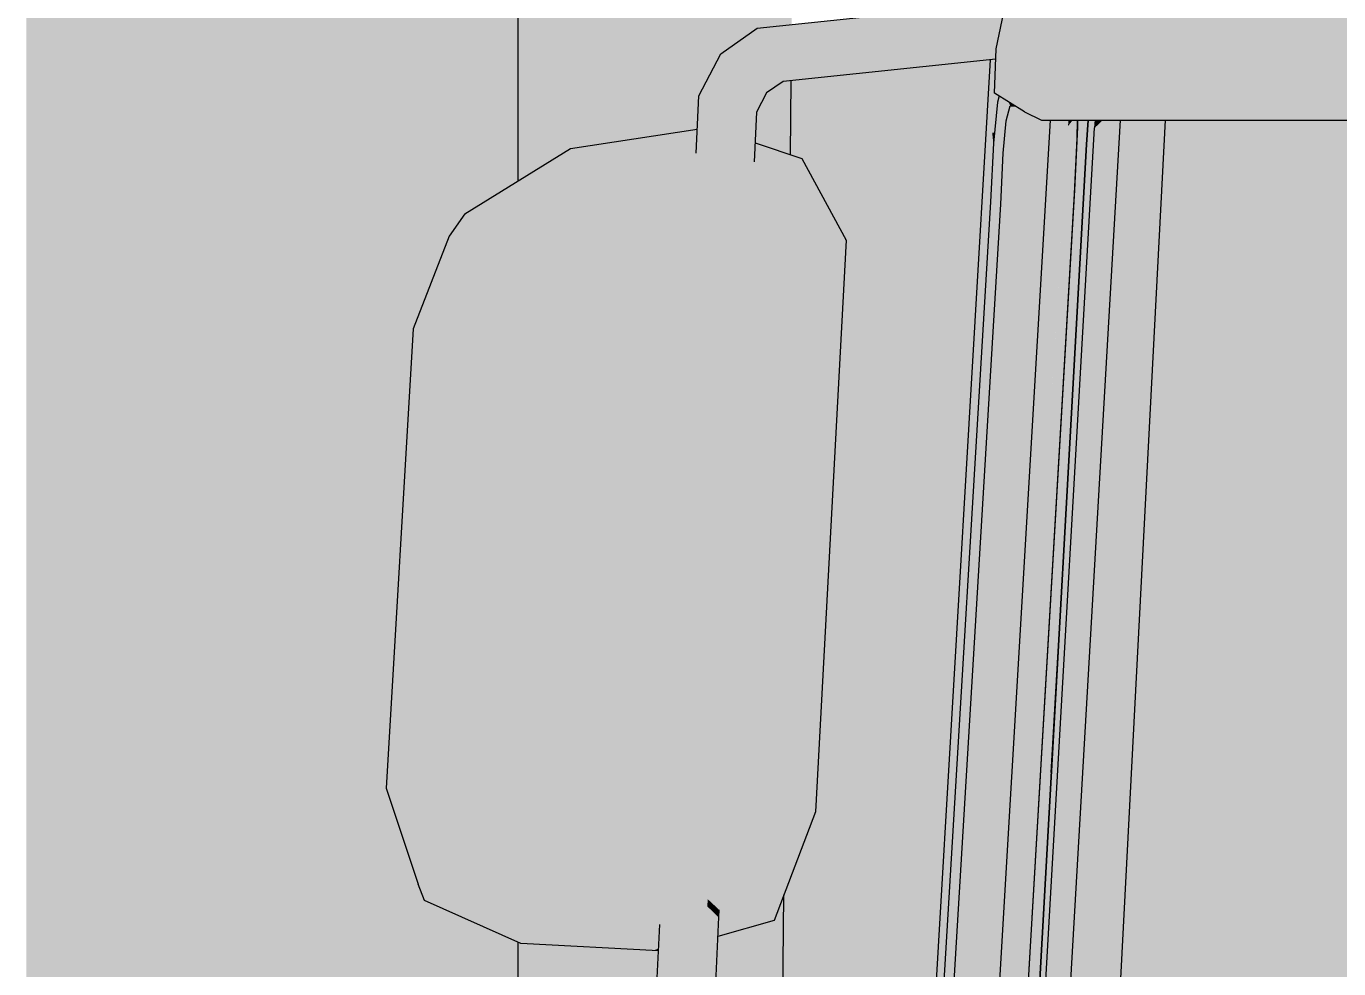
# Model space of a CAD drawing. Header units: millimetres. Extents: x 365175 to 2667127, y -330297 to -162108.
# Drawn here: x 1707989.7 to 1708373.4, y -325698.1 to -325422.6 of the extents above; entities that cross this region are included whole.
import ezdxf

# ---------------------------------------------------------------- set-up
doc = ezdxf.new("R2010")
doc.units = ezdxf.units.MM
doc.header["$MEASUREMENT"] = 0
for name, color, linetype in [('Cars', 7, 'Continuous'), ('Cotations - 1_100', 7, 'Continuous'), ('Portes ARCHICAD', 7, 'Continuous')]:
    doc.layers.add(name, color=color, linetype=linetype)
doc.styles.add('STYLE_GENERE_4', font='')
doc.styles.get('STYLE_GENERE_4').set_extended_font_data('Arial')
doc.dimstyles.new('STYLE_GENERE__3', dxfattribs={"dimtxt": 500, "dimasz": 190, "dimexe": 0.18, "dimexo": 0.0625, "dimgap": 0, "dimtad": 1, "dimlfac": 0.001, "dimzin": 0, "dimdsep": 46, "dimtxsty": 'STYLE_GENERE_4', "dimblk": 'ARROWHEAD_6', "dimblk1": 'ARROWHEAD_6', "dimblk2": 'ARROWHEAD_6', "dimcen": 0.09, "dimse1": 1, "dimse2": 1, "dimclrd": 5, "dimclre": 5, "dimclrt": 5, "dimazin": 0, "dimtfac": 1, "dimtdec": 4, "dimtmove": 0, "dimatfit": 3, "dimfxl": 0, "dimtolj": 1, "dimtzin": 0, "dimarcsym": 0})

# ---------------------------------------------------------------- blocks, each defined once
blk = doc.blocks.new('Élément de coupe_7_1', base_point=(1275690.65, -327096.82))
at = {"layer": 'Portes ARCHICAD', "linetype": 'Continuous', "lineweight": 0, "true_color": 0x000000}
for points in [[(1707989.74, -324696.82), (1707989.74, -327096.82), (1708179.75, -327096.82), (1708179.75, -326911.45), (1708173.43, -326911.45), (1708173.43, -327015.46), (1708133.43, -327015.46), (1708133.43, -325840.62), (1708110.49, -325837.51), (1708082.43, -325826.73), (1708071.18, -325802.79), (1708071.18, -325769.65), (1708079.67, -325742.83), (1708084.52, -325737.08), (1708121.21, -325721.73), (1708133.43, -325720.33), (1708133.43, -325690.33), (1708106.13, -325678.17), (1708104.28, -325673.38), (1708094.95, -325645.35), (1708102.83, -325511.08), (1708113.39, -325483.96), (1708117.99, -325477.42), (1708133.43, -325467.9), (1708133.43, -324696.82)], [(1707989.74, -325180.14), (1707989.74, -327096.82), (1708179.75, -327096.82), (1708179.75, -326911.45), (1708173.43, -326911.45), (1708173.43, -327015.46), (1708133.43, -327015.46), (1708133.43, -325840.62), (1708110.49, -325837.51), (1708082.43, -325826.73), (1708071.18, -325802.79), (1708071.18, -325769.65), (1708079.67, -325742.83), (1708084.52, -325737.08), (1708121.21, -325721.73), (1708133.43, -325720.33), (1708133.43, -325690.33), (1708106.13, -325678.17), (1708104.28, -325673.38), (1708094.95, -325645.35), (1708102.83, -325511.08), (1708113.39, -325483.96), (1708117.99, -325477.42), (1708133.43, -325467.9), (1708133.43, -325180.14)]]:
    blk.add_hatch(color=18, dxfattribs=at).paths.add_polyline_path(points)
blk = doc.blocks.new('Élément de coupe_13_1', base_point=(1275690.65, -327096.82))
at = {"layer": 'Cars', "linetype": 'Continuous', "lineweight": 0, "true_color": 0x000000}
for points in [[(1708133.43, -325467.9), (1708148.83, -325458.39), (1708185.86, -325452.69), (1708186.32, -325442.97), (1708192.74, -325430.63), (1708203.42, -325423.13), (1708213.46, -325422.09), (1708213.59, -325407.98), (1708220.76, -325402.1), (1708213.9, -325396.21), (1708230.95, -325110.09), (1708205.64, -325089.56), (1708205.64, -325030.88), (1708243.01, -325021.72), (1708243.01, -324941.66), (1708205.64, -324927.75), (1708205.64, -324859.52), (1708216.58, -324815.07), (1708239.99, -324791.86), (1708270.04, -324782.87), (1708511.67, -324833.37), (1708515.79, -324837.11), (1708527.06, -324836.58), (1708567.87, -324852.62), (1708983.41, -324842.38), (1709398.94, -324852.62), (1709439.76, -324836.58), (1709451.03, -324837.11), (1709455.15, -324833.37), (1709669.53, -324788.56), (1709813.43, -324632.97), (1708133.43, -324632.97)], [(1708331.8, -325398.98), (1708294.66, -325447.1), (1708325.16, -325446.78)], [(1708294.66, -325447.1), (1708331.8, -325398.98), (1708300.95, -325399.45)], [(1708379.7, -325446.63), (1708384.99, -325398.82), (1708325.16, -325446.78)], [(1708325.16, -325446.78), (1708384.99, -325398.82), (1708331.8, -325398.98)], [(1708281.6, -325447.64), (1708287.49, -325400.06), (1708272.8, -325442.16)], [(1708287.49, -325400.06), (1708279.27, -325400.15), (1708272.8, -325442.16)], [(1708272.8, -325442.16), (1708279.27, -325400.15), (1708273.24, -325429.25)], [(1708294.66, -325447.1), (1708300.95, -325399.45), (1708281.6, -325447.64)], [(1708281.6, -325447.64), (1708300.95, -325399.45), (1708287.49, -325400.06)], [(1708203.42, -325423.13), (1708207.6, -325424.39), (1708276.04, -325415.74), (1708276.08, -325415.56)], [(1708207.6, -325424.39), (1708275.72, -325417.29), (1708276.04, -325415.74)], [(1708207.6, -325424.39), (1708211.37, -325432.19), (1708275.44, -325418.65), (1708275.72, -325417.29)], [(1708211.37, -325432.19), (1708273.98, -325425.67), (1708275.44, -325418.65)], [(1708259.47, -325422.03), (1708257.3, -325427.41), (1708273.98, -325425.67), (1708275.44, -325418.65)], [(1708197.61, -325431.42), (1708203.42, -325423.13), (1708192.74, -325430.63)], [(1708207.6, -325424.39), (1708203.42, -325423.13), (1708197.61, -325431.42)], [(1708204.31, -325437.16), (1708207.6, -325424.39), (1708197.61, -325431.42)], [(1708211.37, -325432.19), (1708207.6, -325424.39), (1708204.31, -325437.16)], [(1708210.96, -325438.74), (1708273.7, -325427.03), (1708273.98, -325425.67), (1708211.37, -325432.19)], [(1708257.3, -325427.41), (1708255.66, -325430.4), (1708273.7, -325427.03), (1708273.98, -325425.67)], [(1708210.96, -325438.74), (1708273.14, -325432.26), (1708273.24, -325429.25), (1708273.7, -325427.03)], [(1708253.52, -325434.31), (1708273.14, -325432.26), (1708273.24, -325429.25), (1708273.7, -325427.03), (1708255.66, -325430.4)], [(1708197.61, -325431.42), (1708192.74, -325430.63), (1708186.32, -325442.97)], [(1708197.61, -325431.42), (1708186.32, -325442.97), (1708191.39, -325443.26)], [(1708191.39, -325443.26), (1708199.84, -325445.64), (1708197.61, -325431.42)], [(1708197.61, -325431.42), (1708199.84, -325445.64), (1708204.31, -325437.16)], [(1708204.31, -325437.16), (1708210.96, -325438.74), (1708211.37, -325432.19)], [(1708269.95, -325432.59), (1708215.07, -325438.31), (1708216.19, -325461.15), (1708216.46, -325461.24), (1708229.46, -325485.15), (1708223.12, -325602.5), (1708237.37, -325893.1), (1708240.04, -325891.91), (1708245.76, -325889.66), (1708246.06, -325867.52), (1708261.48, -325604.98)], [(1708269.95, -325432.59), (1708215.07, -325438.31), (1708216.19, -325461.15), (1708216.46, -325461.24), (1708229.46, -325485.15), (1708223.12, -325602.5), (1708237.37, -325893.1), (1708240.04, -325891.91), (1708245.76, -325889.66), (1708246.06, -325867.52), (1708261.48, -325604.98)], [(1708246.06, -325867.52), (1708252.18, -325788.59), (1708271.69, -325432.41), (1708271.61, -325432.42)], [(1708246.06, -325867.52), (1708252.18, -325788.59), (1708271.69, -325432.41), (1708271.61, -325432.42)], [(1708252.18, -325788.59), (1708271.12, -325473.19), (1708272.24, -325432.35), (1708271.69, -325432.41)], [(1708252.18, -325788.59), (1708271.12, -325473.19), (1708272.24, -325432.35), (1708271.69, -325432.41)], [(1708261.48, -325604.98), (1708269.69, -325465.18), (1708270.53, -325432.53), (1708269.95, -325432.59)], [(1708261.48, -325604.98), (1708269.69, -325465.18), (1708270.53, -325432.53), (1708269.95, -325432.59)], [(1708269.69, -325465.18), (1708271.61, -325432.42), (1708270.53, -325432.53)], [(1708269.69, -325465.18), (1708271.61, -325432.42), (1708270.53, -325432.53)], [(1708271.12, -325473.19), (1708272.11, -325453.76), (1708272.46, -325432.33), (1708272.24, -325432.35)], [(1708271.12, -325473.19), (1708272.11, -325453.76), (1708272.46, -325432.33), (1708272.24, -325432.35)], [(1708272.46, -325432.33), (1708272.11, -325453.76), (1708273.24, -325442.43), (1708272.8, -325442.16), (1708273.14, -325432.26)], [(1708272.46, -325432.33), (1708272.11, -325453.76), (1708273.24, -325442.43), (1708272.8, -325442.16), (1708273.14, -325432.26)], [(1708203.23, -325447.73), (1708204.31, -325437.16), (1708199.84, -325445.64)], [(1708206.15, -325442.12), (1708204.31, -325437.16), (1708203.23, -325447.73)], [(1708206.15, -325442.12), (1708210.96, -325438.74), (1708204.31, -325437.16)], [(1708202.81, -325456.71), (1708213.12, -325460.13), (1708213.31, -325438.49), (1708210.96, -325438.74), (1708206.15, -325442.12), (1708203.23, -325447.73)], [(1708213.31, -325438.49), (1708213.12, -325460.13), (1708216.19, -325461.15), (1708215.07, -325438.31)], [(1708213.31, -325438.49), (1708213.12, -325460.13), (1708216.19, -325461.15), (1708215.07, -325438.31)], [(1708185.53, -325459.74), (1708185.72, -325459.85), (1708186.32, -325442.97)], [(1708186.32, -325442.97), (1708185.72, -325459.85), (1708190.49, -325462.42), (1708191.39, -325443.26)], [(1708191.39, -325443.26), (1708190.49, -325462.42), (1708194.07, -325462.54), (1708198.65, -325463.53), (1708199.84, -325445.64)], [(1708273.24, -325442.43), (1708272.11, -325453.76), (1708272.76, -325453.76), (1708273.64, -325444.81), (1708273.99, -325443.48), (1708273.93, -325442.86)], [(1708273.24, -325442.43), (1708272.11, -325453.76), (1708272.76, -325453.76), (1708273.64, -325444.81), (1708273.99, -325443.48), (1708273.93, -325442.86)], [(1708275.31, -325459.74), (1708273.64, -325444.81), (1708272.47, -325456.75)], [(1708275.31, -325459.74), (1708273.64, -325444.81), (1708272.47, -325456.75)], [(1708273.64, -325444.81), (1708276.23, -325450.22), (1708275.45, -325443.81), (1708274.12, -325442.98)], [(1708273.64, -325444.81), (1708276.23, -325450.22), (1708275.45, -325443.81), (1708274.12, -325442.98)], [(1708273.64, -325444.81), (1708275.31, -325459.74), (1708276.23, -325450.22)], [(1708273.64, -325444.81), (1708275.31, -325459.74), (1708276.23, -325450.22)], [(1708273.93, -325442.86), (1708273.99, -325443.48), (1708274.12, -325442.98)], [(1708273.93, -325442.86), (1708273.99, -325443.48), (1708274.12, -325442.98)], [(1708276.91, -325444.72), (1708275.45, -325443.81), (1708276.23, -325450.22), (1708277.38, -325445.9)], [(1708276.91, -325444.72), (1708275.45, -325443.81), (1708276.23, -325450.22), (1708277.38, -325445.9)], [(1708276.91, -325444.72), (1708277.38, -325445.9), (1708278.81, -325445.9)], [(1708276.91, -325444.72), (1708277.38, -325445.9), (1708278.81, -325445.9)], [(1708199.84, -325445.64), (1708198.65, -325463.53), (1708199, -325463.6)], [(1708199.84, -325445.64), (1708199, -325463.6), (1708202.43, -325462.28), (1708203.23, -325447.73)], [(1708203.23, -325447.73), (1708202.43, -325462.28), (1708202.55, -325462.24)], [(1708276.06, -325474.52), (1708288.64, -325458.82), (1708289.16, -325450.07), (1708286.49, -325450.07), (1708281.6, -325447.64), (1708278.81, -325445.9), (1708277.38, -325445.9)], [(1708276.06, -325474.52), (1708288.64, -325458.82), (1708289.16, -325450.07), (1708286.49, -325450.07), (1708281.6, -325447.64), (1708278.81, -325445.9), (1708277.38, -325445.9)], [(1708276.06, -325474.52), (1708277.38, -325445.9), (1708276.23, -325450.22)], [(1708276.06, -325474.52), (1708277.38, -325445.9), (1708276.23, -325450.22)], [(1708281.6, -325447.64), (1708298.63, -325450.07), (1708294.66, -325447.1)], [(1708281.6, -325447.64), (1708298.63, -325450.07), (1708294.66, -325447.1)], [(1708286.49, -325450.07), (1708298.63, -325450.07), (1708281.6, -325447.64)], [(1708286.49, -325450.07), (1708298.63, -325450.07), (1708281.6, -325447.64)], [(1708325.16, -325446.78), (1708294.66, -325447.1), (1708327.69, -325450.07)], [(1708325.16, -325446.78), (1708294.66, -325447.1), (1708327.69, -325450.07)], [(1708294.66, -325447.1), (1708298.63, -325450.07), (1708327.69, -325450.07)], [(1708294.66, -325447.1), (1708298.63, -325450.07), (1708327.69, -325450.07)], [(1708327.69, -325450.07), (1708379.7, -325446.63), (1708325.16, -325446.78)], [(1708327.69, -325450.07), (1708379.7, -325446.63), (1708325.16, -325446.78)], [(1708379.7, -325446.63), (1708327.69, -325450.07), (1708380.98, -325450.07)], [(1708379.7, -325446.63), (1708327.69, -325450.07), (1708380.98, -325450.07)], [(1708148.83, -325458.39), (1708173.57, -325462.48), (1708185.85, -325452.9), (1708185.86, -325452.69)], [(1708178.51, -325456.58), (1708180.78, -325456.86), (1708185.85, -325452.9), (1708185.86, -325452.69), (1708179.84, -325453.62), (1708179.47, -325453.78)], [(1708265.79, -325846.67), (1708266.39, -325847.87), (1708289.87, -325450.07), (1708289.86, -325450.07)], [(1708265.79, -325846.67), (1708266.39, -325847.87), (1708289.87, -325450.07), (1708289.86, -325450.07)], [(1708265.79, -325846.67), (1708289.86, -325450.07), (1708289.16, -325450.07)], [(1708265.79, -325846.67), (1708289.86, -325450.07), (1708289.16, -325450.07)], [(1708266.39, -325847.87), (1708268.79, -325848.34), (1708270.26, -325845.44), (1708271.61, -325823.06), (1708271.97, -325817.04), (1708289.13, -325537.35), (1708289.63, -325528.88), (1708290.22, -325450.07), (1708289.87, -325450.07)], [(1708266.39, -325847.87), (1708268.79, -325848.34), (1708270.26, -325845.44), (1708271.61, -325823.06), (1708271.97, -325817.04), (1708289.13, -325537.35), (1708289.63, -325528.88), (1708290.22, -325450.07), (1708289.87, -325450.07)], [(1708276.06, -325474.52), (1708276.23, -325450.22), (1708275.31, -325459.74)], [(1708276.06, -325474.52), (1708276.23, -325450.22), (1708275.31, -325459.74)], [(1708285.65, -325818.44), (1708302.03, -325452.35), (1708280.88, -325822.15)], [(1708285.65, -325818.44), (1708302.03, -325452.35), (1708280.88, -325822.15)], [(1708285.65, -325818.44), (1708306.83, -325450.07), (1708304.46, -325450.07), (1708302.03, -325452.35)], [(1708285.65, -325818.44), (1708306.83, -325450.07), (1708304.46, -325450.07), (1708302.03, -325452.35)], [(1708285.65, -325818.44), (1708301.38, -325590.8), (1708309.49, -325450.07), (1708306.83, -325450.07)], [(1708285.65, -325818.44), (1708301.38, -325590.8), (1708309.49, -325450.07), (1708306.83, -325450.07)], [(1708313.77, -325450.07), (1708288.24, -325819.02), (1708293.41, -325823.48), (1708313.81, -325450.07)], [(1708313.77, -325450.07), (1708288.24, -325819.02), (1708293.41, -325823.48), (1708313.81, -325450.07)], [(1708309.49, -325450.07), (1708288.24, -325819.02), (1708313.77, -325450.07)], [(1708309.49, -325450.07), (1708288.24, -325819.02), (1708313.77, -325450.07)], [(1708290.22, -325450.07), (1708289.63, -325528.88), (1708292.93, -325473.19), (1708294.29, -325451.77), (1708294.37, -325450.07)], [(1708290.22, -325450.07), (1708289.63, -325528.88), (1708292.93, -325473.19), (1708294.29, -325451.77), (1708294.37, -325450.07)], [(1708292.93, -325473.19), (1708296.13, -325472.94), (1708296.21, -325471.62), (1708296.98, -325455.34), (1708297.02, -325450.07), (1708295.65, -325450.07), (1708294.29, -325451.77)], [(1708292.93, -325473.19), (1708296.13, -325472.94), (1708296.21, -325471.62), (1708296.98, -325455.34), (1708297.02, -325450.07), (1708295.65, -325450.07), (1708294.29, -325451.77)], [(1708322.58, -325450.07), (1708293.41, -325823.48), (1708303.08, -325827.94), (1708322.64, -325450.07)], [(1708313.81, -325450.07), (1708293.41, -325823.48), (1708322.58, -325450.07)], [(1708294.29, -325451.77), (1708295.65, -325450.07), (1708294.37, -325450.07)], [(1708294.29, -325451.77), (1708295.65, -325450.07), (1708294.37, -325450.07)], [(1708297.17, -325452.13), (1708296.3, -325470.51), (1708297.5, -325450.07), (1708297.3, -325450.07)], [(1708297.17, -325452.13), (1708296.3, -325470.51), (1708297.5, -325450.07), (1708297.3, -325450.07)], [(1708296.3, -325470.51), (1708299.62, -325457.14), (1708299.63, -325450.07), (1708298.63, -325450.07), (1708297.5, -325450.07)], [(1708296.3, -325470.51), (1708299.62, -325457.14), (1708299.63, -325450.07), (1708298.63, -325450.07), (1708297.5, -325450.07)], [(1708296.98, -325455.34), (1708297.03, -325455.11), (1708297.17, -325452.13), (1708297.19, -325450.07), (1708297.02, -325450.07)], [(1708296.98, -325455.34), (1708297.03, -325455.11), (1708297.17, -325452.13), (1708297.19, -325450.07), (1708297.02, -325450.07)], [(1708297.19, -325450.07), (1708297.17, -325452.13), (1708297.3, -325450.07)], [(1708297.19, -325450.07), (1708297.17, -325452.13), (1708297.3, -325450.07)], [(1708299.02, -325467.85), (1708299.15, -325469.03), (1708299.82, -325457.14), (1708300.11, -325452.13), (1708299.9, -325452.13), (1708299.62, -325457.14)], [(1708299.02, -325467.85), (1708299.15, -325469.03), (1708299.82, -325457.14), (1708300.11, -325452.13), (1708299.9, -325452.13), (1708299.62, -325457.14)], [(1708299.63, -325450.07), (1708299.62, -325457.14), (1708300.02, -325450.07)], [(1708299.63, -325450.07), (1708299.62, -325457.14), (1708300.02, -325450.07)], [(1708300.23, -325450.07), (1708299.82, -325457.14), (1708301.76, -325457.14), (1708302.03, -325452.35), (1708302.24, -325450.07)], [(1708300.23, -325450.07), (1708299.82, -325457.14), (1708301.76, -325457.14), (1708302.03, -325452.35), (1708302.24, -325450.07)], [(1708299.9, -325452.13), (1708300.11, -325452.13), (1708300.13, -325451.83), (1708299.96, -325451.16)], [(1708299.9, -325452.13), (1708300.11, -325452.13), (1708300.13, -325451.83), (1708299.96, -325451.16)], [(1708300.02, -325450.07), (1708299.96, -325451.16), (1708300.13, -325451.83), (1708300.21, -325450.33), (1708300.21, -325450.07)], [(1708300.02, -325450.07), (1708299.96, -325451.16), (1708300.13, -325451.83), (1708300.21, -325450.33), (1708300.21, -325450.07)], [(1708300.21, -325450.33), (1708300.23, -325450.07), (1708300.21, -325450.07)], [(1708300.21, -325450.33), (1708300.23, -325450.07), (1708300.21, -325450.07)], [(1708302.03, -325452.35), (1708304.46, -325450.07), (1708302.7, -325450.07)], [(1708302.03, -325452.35), (1708304.46, -325450.07), (1708302.7, -325450.07)], [(1708302.03, -325452.35), (1708302.7, -325450.07), (1708302.24, -325450.07)], [(1708302.03, -325452.35), (1708302.7, -325450.07), (1708302.24, -325450.07)], [(1708303.08, -325827.94), (1708307.47, -325839.27), (1708325.16, -325450.07), (1708324.99, -325450.07)], [(1708322.64, -325450.07), (1708303.08, -325827.94), (1708324.99, -325450.07)], [(1708307.47, -325839.27), (1708313.76, -325845.13), (1708325.37, -325450.07), (1708325.16, -325450.07)], [(1708308.36, -325549.9), (1708314.94, -325547.85), (1708322.58, -325450.07), (1708313.81, -325450.07)], [(1708325.37, -325450.07), (1708313.76, -325845.13), (1708332.33, -325450.07), (1708327.69, -325450.07)], [(1708313.76, -325845.13), (1708322.77, -325849.42), (1708343.87, -325450.07), (1708343.3, -325450.07)], [(1708313.76, -325845.13), (1708343.3, -325450.07), (1708332.33, -325450.07)], [(1708314.94, -325547.85), (1708317.6, -325547.42), (1708322.64, -325450.07), (1708322.58, -325450.07)], [(1708317.6, -325547.42), (1708319.41, -325546.35), (1708324.99, -325450.07), (1708322.64, -325450.07)], [(1708319.41, -325546.35), (1708320.79, -325546.2), (1708325.16, -325450.07), (1708324.99, -325450.07)], [(1708320.79, -325546.2), (1708322.56, -325545.78), (1708325.37, -325450.07), (1708325.16, -325450.07)], [(1708322.56, -325545.78), (1708322.88, -325545.69), (1708327.97, -325542.89), (1708332.33, -325450.07), (1708325.37, -325450.07)], [(1708322.77, -325849.42), (1708333.47, -325850.76), (1708361.8, -325450.07), (1708361.12, -325450.07)], [(1708322.77, -325849.42), (1708361.12, -325450.07), (1708343.87, -325450.07)], [(1708327.97, -325542.89), (1708336.63, -325539.29), (1708343.3, -325450.07), (1708332.33, -325450.07)], [(1708333.47, -325850.76), (1708361.31, -325851.57), (1708386.08, -325450.07), (1708384.34, -325450.07)], [(1708333.47, -325850.76), (1708384.34, -325450.07), (1708380.98, -325450.07), (1708361.8, -325450.07)], [(1708336.63, -325539.29), (1708339.21, -325538.29), (1708343.87, -325450.07), (1708343.3, -325450.07)], [(1708339.21, -325538.29), (1708352.91, -325535.59), (1708361.12, -325450.07), (1708343.87, -325450.07)], [(1708352.91, -325535.59), (1708355.82, -325534.6), (1708361.8, -325450.07), (1708361.12, -325450.07)], [(1708355.82, -325534.6), (1708373.96, -325531.88), (1708384.34, -325450.07), (1708361.8, -325450.07)], [(1708361.31, -325851.57), (1708429.13, -325851.57), (1708390.3, -325450.07), (1708386.08, -325450.07)], [(1708185.85, -325452.9), (1708173.57, -325462.48), (1708197.19, -325466.44), (1708194.07, -325462.54), (1708190.49, -325462.42), (1708185.72, -325459.85), (1708185.53, -325459.74)], [(1708185.53, -325459.74), (1708185.85, -325452.9), (1708180.78, -325456.86)], [(1708272.11, -325453.76), (1708271.12, -325473.19), (1708271.68, -325473.19), (1708272.46, -325457.04)], [(1708272.11, -325453.76), (1708271.12, -325473.19), (1708271.68, -325473.19), (1708272.46, -325457.04)], [(1708272.11, -325453.76), (1708272.46, -325457.04), (1708272.47, -325456.75), (1708272.76, -325453.76)], [(1708272.11, -325453.76), (1708272.46, -325457.04), (1708272.47, -325456.75), (1708272.76, -325453.76)], [(1708296.98, -325455.34), (1708296.21, -325471.62), (1708296.24, -325471.61), (1708296.3, -325470.51), (1708297.01, -325455.53)], [(1708296.98, -325455.34), (1708296.21, -325471.62), (1708296.24, -325471.61), (1708296.3, -325470.51), (1708297.01, -325455.53)], [(1708297.03, -325455.11), (1708296.98, -325455.34), (1708297.02, -325455.3)], [(1708297.03, -325455.11), (1708296.98, -325455.34), (1708297.02, -325455.3)], [(1708297.02, -325455.3), (1708296.98, -325455.34), (1708297.01, -325455.53)], [(1708297.02, -325455.3), (1708296.98, -325455.34), (1708297.01, -325455.53)], [(1708138.06, -325467.5), (1708148.83, -325458.39), (1708117.99, -325477.42)], [(1708173.57, -325462.48), (1708148.83, -325458.39), (1708138.06, -325467.5)], [(1708194.07, -325462.54), (1708197.19, -325466.44), (1708210.87, -325460.88), (1708202.74, -325458.17), (1708202.55, -325462.24), (1708202.43, -325462.28), (1708199, -325463.6), (1708198.65, -325463.53)], [(1708202.74, -325458.17), (1708210.87, -325460.88), (1708216.46, -325461.24), (1708202.78, -325457.35)], [(1708202.76, -325457.7), (1708213.58, -325460.42), (1708202.78, -325457.35)], [(1708202.78, -325457.35), (1708216.46, -325461.24), (1708202.81, -325456.71)], [(1708202.78, -325457.35), (1708213.58, -325460.42), (1708215.33, -325460.86), (1708202.81, -325456.71)], [(1708275.31, -325459.74), (1708272.47, -325456.75), (1708271.65, -325473.91)], [(1708275.31, -325459.74), (1708272.47, -325456.75), (1708271.65, -325473.91)], [(1708274.66, -325474.64), (1708275.31, -325459.74), (1708271.65, -325473.91)], [(1708274.66, -325474.64), (1708275.31, -325459.74), (1708271.65, -325473.91)], [(1708276.06, -325474.52), (1708275.31, -325459.74), (1708274.66, -325474.64)], [(1708276.06, -325474.52), (1708275.31, -325459.74), (1708274.66, -325474.64)], [(1708288.64, -325458.82), (1708276.06, -325474.52), (1708287.77, -325473.6)], [(1708288.64, -325458.82), (1708276.06, -325474.52), (1708287.77, -325473.6)], [(1708279.08, -325823.58), (1708299.62, -325457.14), (1708296.3, -325470.51)], [(1708279.08, -325823.58), (1708299.62, -325457.14), (1708296.3, -325470.51)], [(1708279.29, -325823.58), (1708280.76, -325823.58), (1708280.88, -325822.15), (1708297.6, -325529.92), (1708299.82, -325457.14)], [(1708279.29, -325823.58), (1708280.76, -325823.58), (1708280.88, -325822.15), (1708297.6, -325529.92), (1708299.82, -325457.14)], [(1708299.82, -325457.14), (1708297.6, -325529.92), (1708301.76, -325457.14)], [(1708299.82, -325457.14), (1708297.6, -325529.92), (1708301.76, -325457.14)], [(1708173.57, -325462.48), (1708138.06, -325467.5), (1708171.8, -325466.72)], [(1708173.57, -325462.48), (1708171.8, -325466.72), (1708193.05, -325469.82)], [(1708173.57, -325462.48), (1708193.05, -325469.82), (1708197.19, -325466.44)], [(1708210.87, -325460.88), (1708197.19, -325466.44), (1708209.94, -325487.35)], [(1708210.87, -325460.88), (1708209.94, -325487.35), (1708224.07, -325484.82)], [(1708224.07, -325484.82), (1708216.46, -325461.24), (1708210.87, -325460.88)], [(1708229.46, -325485.15), (1708216.46, -325461.24), (1708224.07, -325484.82)], [(1708138.06, -325467.5), (1708113.39, -325483.96), (1708136.14, -325471.99)], [(1708138.06, -325467.5), (1708117.99, -325477.42), (1708113.39, -325483.96)], [(1708136.14, -325471.99), (1708166.17, -325495.6), (1708171.8, -325466.72)], [(1708138.06, -325467.5), (1708136.14, -325471.99), (1708171.8, -325466.72)], [(1708166.17, -325495.6), (1708193.05, -325469.82), (1708171.8, -325466.72)], [(1708204.73, -325488.49), (1708197.19, -325466.44), (1708193.05, -325469.82)], [(1708209.94, -325487.35), (1708197.19, -325466.44), (1708204.73, -325488.49)], [(1708299.02, -325467.85), (1708298.87, -325470.51), (1708299.07, -325470.51), (1708299.15, -325469.03)], [(1708299.02, -325467.85), (1708298.87, -325470.51), (1708299.07, -325470.51), (1708299.15, -325469.03)], [(1708204.73, -325488.49), (1708193.05, -325469.82), (1708166.17, -325495.6)], [(1708279.08, -325823.58), (1708296.3, -325470.51), (1708275.19, -325829.9)], [(1708279.08, -325823.58), (1708296.3, -325470.51), (1708275.19, -325829.9)], [(1708296.21, -325471.62), (1708275.22, -325828.9), (1708275.44, -325825.62), (1708296.24, -325471.61)], [(1708296.21, -325471.62), (1708275.22, -325828.9), (1708275.44, -325825.62), (1708296.24, -325471.61)], [(1708289.33, -325640.75), (1708293.78, -325564.99), (1708299.07, -325470.51), (1708298.87, -325470.51)], [(1708289.33, -325640.75), (1708293.78, -325564.99), (1708299.07, -325470.51), (1708298.87, -325470.51)], [(1708114.48, -325486.62), (1708136.14, -325471.99), (1708113.39, -325483.96)], [(1708114.48, -325486.62), (1708130.75, -325504.17), (1708136.14, -325471.99)], [(1708136.14, -325471.99), (1708130.75, -325504.17), (1708166.17, -325495.6)], [(1708252.18, -325788.59), (1708252.78, -325788.59), (1708252.81, -325787.72), (1708268.13, -325532.49), (1708271.12, -325473.19)], [(1708252.18, -325788.59), (1708252.78, -325788.59), (1708252.81, -325787.72), (1708268.13, -325532.49), (1708271.12, -325473.19)], [(1708255.91, -325786.85), (1708271.65, -325473.91), (1708252.81, -325787.72)], [(1708255.91, -325786.85), (1708271.65, -325473.91), (1708252.81, -325787.72)], [(1708274.66, -325474.64), (1708271.65, -325473.91), (1708255.91, -325786.85)], [(1708274.66, -325474.64), (1708271.65, -325473.91), (1708255.91, -325786.85)], [(1708257.14, -325789.16), (1708276.06, -325474.52), (1708255.91, -325786.85)], [(1708257.14, -325789.16), (1708276.06, -325474.52), (1708255.91, -325786.85)], [(1708276.06, -325474.52), (1708274.66, -325474.64), (1708255.91, -325786.85)], [(1708276.06, -325474.52), (1708274.66, -325474.64), (1708255.91, -325786.85)], [(1708257.14, -325789.16), (1708279.59, -325612.41), (1708287.77, -325473.6), (1708276.06, -325474.52)], [(1708257.14, -325789.16), (1708279.59, -325612.41), (1708287.77, -325473.6), (1708276.06, -325474.52)], [(1708271.12, -325473.19), (1708268.13, -325532.49), (1708271.65, -325473.91), (1708271.68, -325473.19)], [(1708271.12, -325473.19), (1708268.13, -325532.49), (1708271.65, -325473.91), (1708271.68, -325473.19)], [(1708289.13, -325537.35), (1708295.12, -325490.18), (1708296.13, -325472.94), (1708292.93, -325473.19)], [(1708289.13, -325537.35), (1708295.12, -325490.18), (1708296.13, -325472.94), (1708292.93, -325473.19)], [(1708104.77, -325510.09), (1708113.39, -325483.96), (1708102.83, -325511.08)], [(1708104.77, -325510.09), (1708113.39, -325483.96), (1708102.83, -325511.08)], [(1708114.48, -325486.62), (1708113.39, -325483.96), (1708104.77, -325510.09)], [(1708114.48, -325486.62), (1708104.77, -325510.09), (1708130.75, -325504.17)], [(1708209.94, -325487.35), (1708215.05, -325651.91), (1708224.07, -325484.82)], [(1708229.46, -325485.15), (1708224.07, -325484.82), (1708215.05, -325651.91)], [(1708215.05, -325651.91), (1708229.46, -325485.15), (1708229.08, -325485.13), (1708226.82, -325491.6), (1708222.67, -325510.84)], [(1708215.05, -325651.91), (1708220.44, -325652.24), (1708229.46, -325485.15)], [(1708215.05, -325651.91), (1708220.44, -325652.24), (1708229.46, -325485.15)], [(1708229.16, -325484.6), (1708229.08, -325485.13), (1708229.46, -325485.15)], [(1708195.88, -325650.51), (1708204.73, -325488.49), (1708166.17, -325495.6)], [(1708195.88, -325650.51), (1708201.11, -325650.84), (1708204.73, -325488.49)], [(1708201.11, -325650.84), (1708209.94, -325487.35), (1708204.73, -325488.49)], [(1708209.94, -325487.35), (1708201.11, -325650.84), (1708215.05, -325651.91)], [(1708271.97, -325817.04), (1708275.53, -325823.74), (1708295.12, -325490.18), (1708289.13, -325537.35)], [(1708271.97, -325817.04), (1708275.53, -325823.74), (1708295.12, -325490.18), (1708289.13, -325537.35)], [(1708159.73, -325648.44), (1708166.17, -325495.6), (1708130.75, -325504.17)], [(1708159.73, -325648.44), (1708195.88, -325650.51), (1708166.17, -325495.6)], [(1708104.77, -325510.09), (1708122.57, -325646.24), (1708130.75, -325504.17)], [(1708122.57, -325646.24), (1708159.73, -325648.44), (1708130.75, -325504.17)], [(1708122.57, -325646.24), (1708104.77, -325510.09), (1708096.91, -325645.51)], [(1708102.83, -325511.08), (1708096.91, -325645.51), (1708104.77, -325510.09)], [(1708102.83, -325511.08), (1708096.91, -325645.51), (1708104.77, -325510.09)], [(1708102.83, -325511.08), (1708094.95, -325645.35), (1708096.91, -325645.51)], [(1708102.83, -325511.08), (1708094.95, -325645.35), (1708096.91, -325645.51)], [(1708214.31, -325544.14), (1708212.05, -325555.46), (1708215.05, -325651.91), (1708222.67, -325510.84), (1708219.67, -325522.65)], [(1708204.86, -325603.66), (1708208.03, -325650.99), (1708208.1, -325651.37), (1708215.05, -325651.91), (1708212.05, -325555.46), (1708207.96, -325576.03)], [(1708279.08, -325823.58), (1708278.75, -325827.9), (1708278.95, -325827.9), (1708279.29, -325823.58), (1708293.78, -325564.99), (1708289.33, -325640.74)], [(1708279.08, -325823.58), (1708278.75, -325827.9), (1708278.95, -325827.9), (1708279.29, -325823.58), (1708293.78, -325564.99), (1708289.33, -325640.74)], [(1708285.65, -325818.44), (1708288.27, -325818.62), (1708301.38, -325590.8)], [(1708285.65, -325818.44), (1708288.27, -325818.62), (1708301.38, -325590.8)], [(1708209.9, -325820.53), (1708208.99, -325921.78), (1708210.23, -325922.67), (1708226.66, -325926.22), (1708231.95, -325922.97), (1708229.03, -325921.23), (1708229.03, -325903.28), (1708230.85, -325897.13), (1708236.31, -325893.57), (1708237.37, -325893.1), (1708223.12, -325602.5), (1708220.44, -325652.24), (1708211.19, -325676.51), (1708210.69, -325731.76), (1708219.62, -325748.27), (1708214.63, -325810.32)], [(1708209.9, -325820.53), (1708208.99, -325921.78), (1708210.23, -325922.67), (1708226.66, -325926.22), (1708231.95, -325922.97), (1708229.03, -325921.23), (1708229.03, -325903.28), (1708230.85, -325897.13), (1708236.31, -325893.57), (1708237.37, -325893.1), (1708223.12, -325602.5), (1708220.44, -325652.24), (1708211.19, -325676.51), (1708210.69, -325731.76), (1708219.62, -325748.27), (1708214.63, -325810.32)], [(1708257.14, -325789.16), (1708267.98, -325809.55), (1708279.59, -325612.41)], [(1708257.14, -325789.16), (1708267.98, -325809.55), (1708279.59, -325612.41)], [(1708096.91, -325645.51), (1708094.95, -325645.35), (1708104.28, -325673.38)], [(1708096.91, -325645.51), (1708094.95, -325645.35), (1708104.28, -325673.38)], [(1708122.57, -325646.24), (1708096.91, -325645.51), (1708106.15, -325669.99)], [(1708122.57, -325646.24), (1708096.91, -325645.51), (1708106.15, -325669.99)], [(1708096.91, -325645.51), (1708104.28, -325673.38), (1708106.15, -325669.99)], [(1708096.91, -325645.51), (1708104.28, -325673.38), (1708106.15, -325669.99)], [(1708122.57, -325646.24), (1708106.15, -325669.99), (1708123.43, -325678.39)], [(1708122.57, -325646.24), (1708106.15, -325669.99), (1708123.43, -325678.39)], [(1708122.57, -325646.24), (1708163.75, -325680.54), (1708159.73, -325648.44)], [(1708122.57, -325646.24), (1708163.75, -325680.54), (1708159.73, -325648.44)], [(1708123.43, -325678.39), (1708163.75, -325680.54), (1708122.57, -325646.24)], [(1708163.75, -325680.54), (1708122.57, -325646.24), (1708130.91, -325678.79)], [(1708159.73, -325648.44), (1708185.67, -325668.84), (1708195.88, -325650.51)], [(1708185.67, -325668.84), (1708159.73, -325648.44), (1708163.75, -325680.54)], [(1708185.67, -325668.84), (1708201.11, -325650.84), (1708195.88, -325650.51)], [(1708189.81, -325672.33), (1708201.11, -325650.84), (1708185.67, -325668.84)], [(1708201.11, -325650.84), (1708189.81, -325672.33), (1708215.05, -325651.91)], [(1708215.05, -325651.91), (1708189.81, -325672.33), (1708202.94, -325683.68)], [(1708202.94, -325683.68), (1708220.44, -325652.24), (1708215.05, -325651.91)], [(1708204.73, -325678.96), (1708204.21, -325681.39), (1708220.44, -325652.24), (1708215.05, -325651.91)], [(1708215.05, -325651.91), (1708206.07, -325659.17), (1708204.73, -325678.96)], [(1708208.1, -325651.37), (1708206.07, -325659.17), (1708215.05, -325651.91)], [(1708202.94, -325683.68), (1708208.33, -325684.01), (1708220.44, -325652.24)], [(1708204.21, -325681.39), (1708203.71, -325683.72), (1708208.33, -325684.01), (1708220.44, -325652.24)], [(1708104.28, -325673.38), (1708124.41, -325683), (1708106.15, -325669.99)], [(1708104.28, -325673.38), (1708124.41, -325683), (1708106.15, -325669.99)], [(1708123.43, -325678.39), (1708106.15, -325669.99), (1708124.41, -325683)], [(1708123.43, -325678.39), (1708106.15, -325669.99), (1708124.41, -325683)], [(1708163.75, -325680.54), (1708189.81, -325672.33), (1708185.67, -325668.84)], [(1708163.75, -325680.54), (1708189.81, -325672.33), (1708185.67, -325668.84)], [(1708104.28, -325673.38), (1708134.32, -325690.72), (1708124.41, -325683)], [(1708104.28, -325673.38), (1708134.32, -325690.72), (1708124.41, -325683)], [(1708104.28, -325673.38), (1708106.13, -325678.17), (1708134.32, -325690.72)], [(1708104.28, -325673.38), (1708106.13, -325678.17), (1708134.32, -325690.72)], [(1708163.75, -325680.54), (1708164.82, -325684.91), (1708189.81, -325672.33)], [(1708163.75, -325680.54), (1708164.82, -325684.91), (1708189.81, -325672.33)], [(1708164.82, -325684.91), (1708175.95, -325684.55), (1708177.85, -325682.63), (1708180.26, -325680.16), (1708184.28, -325679.05), (1708188.94, -325677.78), (1708190.49, -325679.21), (1708192.24, -325680.87), (1708192.09, -325684.03), (1708202.94, -325683.68), (1708189.81, -325672.33)], [(1708164.82, -325684.91), (1708175.95, -325684.55), (1708177.85, -325682.63), (1708180.26, -325680.16), (1708184.28, -325679.05), (1708188.94, -325677.78), (1708190.49, -325679.21), (1708192.24, -325680.87), (1708192.09, -325684.03), (1708202.94, -325683.68), (1708189.81, -325672.33)], [(1708163.75, -325680.54), (1708123.43, -325678.39), (1708164.82, -325684.91)], [(1708163.75, -325680.54), (1708123.43, -325678.39), (1708164.82, -325684.91)], [(1708123.43, -325678.39), (1708124.41, -325683), (1708164.82, -325684.91)], [(1708123.43, -325678.39), (1708124.41, -325683), (1708164.82, -325684.91)], [(1708178.22, -325723.55), (1708181.31, -325723.67), (1708184.28, -325679.05), (1708180.26, -325680.16)], [(1708180.08, -325684.12), (1708183.43, -325683.46), (1708184.01, -325683.07), (1708184.28, -325679.05), (1708180.26, -325680.16)], [(1708184.28, -325679.05), (1708181.31, -325723.67), (1708183.35, -325723.74), (1708186.74, -325724.47), (1708188.94, -325677.78)], [(1708184.28, -325679.05), (1708184.01, -325683.07), (1708188.84, -325679.93), (1708188.94, -325677.78)], [(1708188.94, -325677.78), (1708186.74, -325724.47), (1708188.02, -325724.06), (1708190.49, -325679.21)], [(1708188.84, -325679.93), (1708190.37, -325681.36), (1708190.49, -325679.21), (1708188.94, -325677.78)], [(1708191.87, -325688.69), (1708190.44, -325719.1), (1708206.73, -325724.44), (1708210.69, -325731.76), (1708211.19, -325676.51), (1708208.33, -325684.01)], [(1708191.87, -325688.69), (1708190.44, -325719.1), (1708206.73, -325724.44), (1708210.69, -325731.76), (1708211.19, -325676.51), (1708208.33, -325684.01)], [(1708173.22, -325721.09), (1708176.43, -325722.66), (1708177.85, -325682.63), (1708175.95, -325684.55), (1708174.91, -325685.21)], [(1708174.91, -325685.21), (1708174.55, -325692.77), (1708177.66, -325687.94), (1708177.85, -325682.63), (1708175.95, -325684.55)], [(1708176.43, -325722.66), (1708178.22, -325723.55), (1708180.26, -325680.16), (1708177.85, -325682.63)], [(1708177.85, -325682.63), (1708177.66, -325687.94), (1708180.08, -325684.12), (1708180.26, -325680.16)], [(1708190.49, -325679.21), (1708188.02, -325724.06), (1708190.24, -325723.31), (1708192.24, -325680.87)], [(1708190.37, -325681.36), (1708192.14, -325683.09), (1708192.24, -325680.87), (1708190.49, -325679.21)], [(1708124.41, -325683), (1708134.32, -325690.72), (1708164.82, -325684.91)], [(1708124.41, -325683), (1708134.32, -325690.72), (1708164.82, -325684.91)], [(1708164.82, -325684.91), (1708134.32, -325690.72), (1708173.2, -325692.69)], [(1708164.82, -325684.91), (1708134.32, -325690.72), (1708173.2, -325692.69)], [(1708164.82, -325684.91), (1708173.2, -325692.69), (1708174.58, -325692.28), (1708174.91, -325685.21), (1708175.95, -325684.55)], [(1708164.82, -325684.91), (1708173.2, -325692.69), (1708174.58, -325692.28), (1708174.91, -325685.21), (1708175.95, -325684.55)], [(1708191.87, -325688.69), (1708208.33, -325684.01), (1708191.9, -325688.07)], [(1708191.87, -325688.69), (1708208.33, -325684.01), (1708191.9, -325688.07)], [(1708191.9, -325688.07), (1708208.33, -325684.01), (1708202.94, -325683.68), (1708191.95, -325687.01)], [(1708191.9, -325688.07), (1708208.33, -325684.01), (1708202.94, -325683.68), (1708191.95, -325687.01)], [(1708191.95, -325687.01), (1708202.94, -325683.68), (1708192.09, -325684.03)], [(1708191.95, -325687.01), (1708202.94, -325683.68), (1708192.09, -325684.03)], [(1708134.32, -325690.72), (1708133.43, -325690.33), (1708133.43, -325720.33), (1708173.47, -325715.72), (1708174.55, -325692.91)], [(1708134.32, -325690.72), (1708133.43, -325690.33), (1708133.43, -325720.33), (1708173.47, -325715.72), (1708174.55, -325692.91)], [(1708173.2, -325692.69), (1708134.32, -325690.72), (1708174.55, -325692.91), (1708174.55, -325692.82)], [(1708173.2, -325692.69), (1708134.32, -325690.72), (1708174.55, -325692.91), (1708174.55, -325692.82)], [(1708173.2, -325692.69), (1708174.57, -325692.35), (1708174.58, -325692.28)], [(1708173.2, -325692.69), (1708174.57, -325692.35), (1708174.58, -325692.28)], [(1708173.2, -325692.69), (1708174.55, -325692.82), (1708174.57, -325692.35)], [(1708173.2, -325692.69), (1708174.55, -325692.82), (1708174.57, -325692.35)]]:
    blk.add_hatch(color=18, dxfattribs=at).paths.add_polyline_path(points)
at = {"layer": 'Cars', "color": 7, "linetype": 'Continuous', "lineweight": 13}
for p, q in [((1708133.43, -324632.97), (1708133.43, -325467.9)), ((1708273.24, -325429.25), (1708279.27, -325400.15)), ((1708203.42, -325423.13), (1708276.08, -325415.56)), ((1708192.74, -325430.63), (1708203.42, -325423.13)), ((1708272.8, -325442.16), (1708273.24, -325429.25)), ((1708186.32, -325442.97), (1708192.74, -325430.63)), ((1708273.14, -325432.26), (1708210.96, -325438.74)), ((1708246.06, -325867.52), (1708271.61, -325432.42)), ((1708210.96, -325438.74), (1708206.15, -325442.12)), ((1708213.12, -325460.13), (1708213.31, -325438.49)), ((1708185.53, -325459.74), (1708186.32, -325442.97)), ((1708206.15, -325442.12), (1708203.23, -325447.73)), ((1708273.64, -325444.81), (1708272.47, -325456.75)), ((1708281.6, -325447.64), (1708272.8, -325442.16)), ((1708274.12, -325442.98), (1708273.64, -325444.81)), ((1708203.23, -325447.73), (1708202.55, -325462.24)), ((1708276.23, -325450.22), (1708277.38, -325445.9)), ((1708277.38, -325445.9), (1708278.81, -325445.9)), ((1708281.6, -325447.64), (1708286.49, -325450.07)), ((1708148.83, -325458.39), (1708185.86, -325452.69)), ((1708265.79, -325846.67), (1708289.16, -325450.07)), ((1708275.31, -325459.74), (1708276.23, -325450.22)), ((1708280.88, -325822.15), (1708302.03, -325452.35)), ((1708286.49, -325450.07), (1708298.63, -325450.07)), ((1708309.49, -325450.07), (1708288.24, -325819.02)), ((1708296.3, -325470.51), (1708297.17, -325452.13)), ((1708296.98, -325455.34), (1708297.02, -325450.07)), ((1708297.17, -325452.13), (1708297.19, -325450.07)), ((1708298.63, -325450.07), (1708327.69, -325450.07)), ((1708300.02, -325450.07), (1708299.62, -325457.14)), ((1708299.82, -325457.14), (1708300.23, -325450.07)), ((1708300.21, -325450.33), (1708300.21, -325450.07)), ((1708302.24, -325450.07), (1708302.03, -325452.35)), ((1708322.64, -325450.07), (1708303.08, -325827.94)), ((1708327.69, -325450.07), (1708380.98, -325450.07)), ((1708296.21, -325471.62), (1708296.98, -325455.34)), ((1708117.99, -325477.42), (1708148.83, -325458.39)), ((1708202.81, -325456.71), (1708216.46, -325461.24)), ((1708272.47, -325456.75), (1708271.65, -325473.91)), ((1708274.66, -325474.64), (1708275.31, -325459.74)), ((1708299.62, -325457.14), (1708279.08, -325823.58)), ((1708279.29, -325823.58), (1708299.82, -325457.14)), ((1708216.46, -325461.24), (1708229.46, -325485.15)), ((1708275.19, -325829.9), (1708296.3, -325470.51)), ((1708275.22, -325828.9), (1708296.21, -325471.62)), ((1708271.65, -325473.91), (1708252.81, -325787.72)), ((1708255.91, -325786.85), (1708274.66, -325474.64)), ((1708117.99, -325477.42), (1708113.39, -325483.96)), ((1708113.39, -325483.96), (1708102.83, -325511.08)), ((1708229.46, -325485.15), (1708220.44, -325652.24)), ((1708102.83, -325511.08), (1708094.95, -325645.35)), ((1708289.33, -325640.75), (1708293.78, -325564.99)), ((1708094.95, -325645.35), (1708104.28, -325673.38)), ((1708220.44, -325652.24), (1708208.33, -325684.01)), ((1708106.13, -325678.17), (1708104.28, -325673.38)), ((1708134.32, -325690.72), (1708106.13, -325678.17)), ((1708210.69, -325731.76), (1708211.19, -325676.51)), ((1708192.24, -325680.87), (1708190.24, -325723.31)), ((1708173.22, -325721.09), (1708174.91, -325685.21)), ((1708208.33, -325684.01), (1708191.87, -325688.69)), ((1708133.43, -325690.33), (1708133.43, -325720.33)), ((1708174.55, -325692.91), (1708134.32, -325690.72))]:
    blk.add_line(p, q, dxfattribs=at)
blk = doc.blocks.new('*D208', base_point=(1275690.65, -327096.82))
at = {"layer": 'Cotations - 1_100', "color": 5, "linetype": 'Continuous', "lineweight": 5}
for p, q in [((1697209.88, -315396.82), (1697009.88, -315196.82)), ((1697297.38, -315296.82), (1696922.38, -315296.82)), ((1697109.88, -327096.82), (1697109.88, -315296.82)), ((1697009.88, -326996.82), (1697209.88, -327196.82)), ((1697297.38, -327096.82), (1696922.38, -327096.82)), ((1697109.88, -327246.82), (1697109.88, -327096.82))]:
    blk.add_line(p, q, dxfattribs=at)
at = {"layer": 'Cotations - 1_100', "color": 5, "lineweight": 5, "char_height": 500, "attachment_point": 7, "rotation": 90, "style": 'STYLE_GENERE_4'}
for s, insert in [('\\A1;{\\pql;\\fArial|b0|i0|c0|p38;0,20}', (1697009.88, -316727.11)), ('\\A1;{\\pql;\\fArial|b0|i0|c0|p38;11,80}', (1697009.88, -322691.68))]:
    blk.add_mtext(s, dxfattribs=dict(at, insert=insert))
blk = doc.blocks.new('ARROWHEAD_6')
at = {"color": 0, "linetype": 'Continuous', "lineweight": 0}
for p, q in [((-0.5, -0.5), (0.5, 0.5)), ((0, 0), (-1, 0))]:
    blk.add_line(p, q, dxfattribs=at)

msp = doc.modelspace()

# ---------------------------------------------------------------- block references
at = {"layer": 'Cars', "lineweight": 0}
msp.add_blockref('Élément de coupe_13_1', (1275690.645, -327096.824), dxfattribs=at)
at = {"layer": 'Portes ARCHICAD', "lineweight": 0}
msp.add_blockref('Élément de coupe_7_1', (1275690.645, -327096.824), dxfattribs=at)

# ---------------------------------------------------------------- dimensions: what is measured, and where the dimension line sits
at = {"layer": 'Cotations - 1_100', "color": 5, "linetype": 'Continuous', "lineweight": 5}
dim = msp.add_linear_dim(base=(1697109.879, -315296.824), p1=(1712240.232, -327096.824), p2=(1714248.249, -315296.824), angle=90, dimstyle='STYLE_GENERE__3', dxfattribs=at)
dim.commit()
dim.dimension.update_dxf_attribs({"geometry": '*D208', "text_midpoint": (1696759.879, -321851.682), "dimtype": 160, "text_rotation": 90})

doc.saveas('drawing.dxf')
